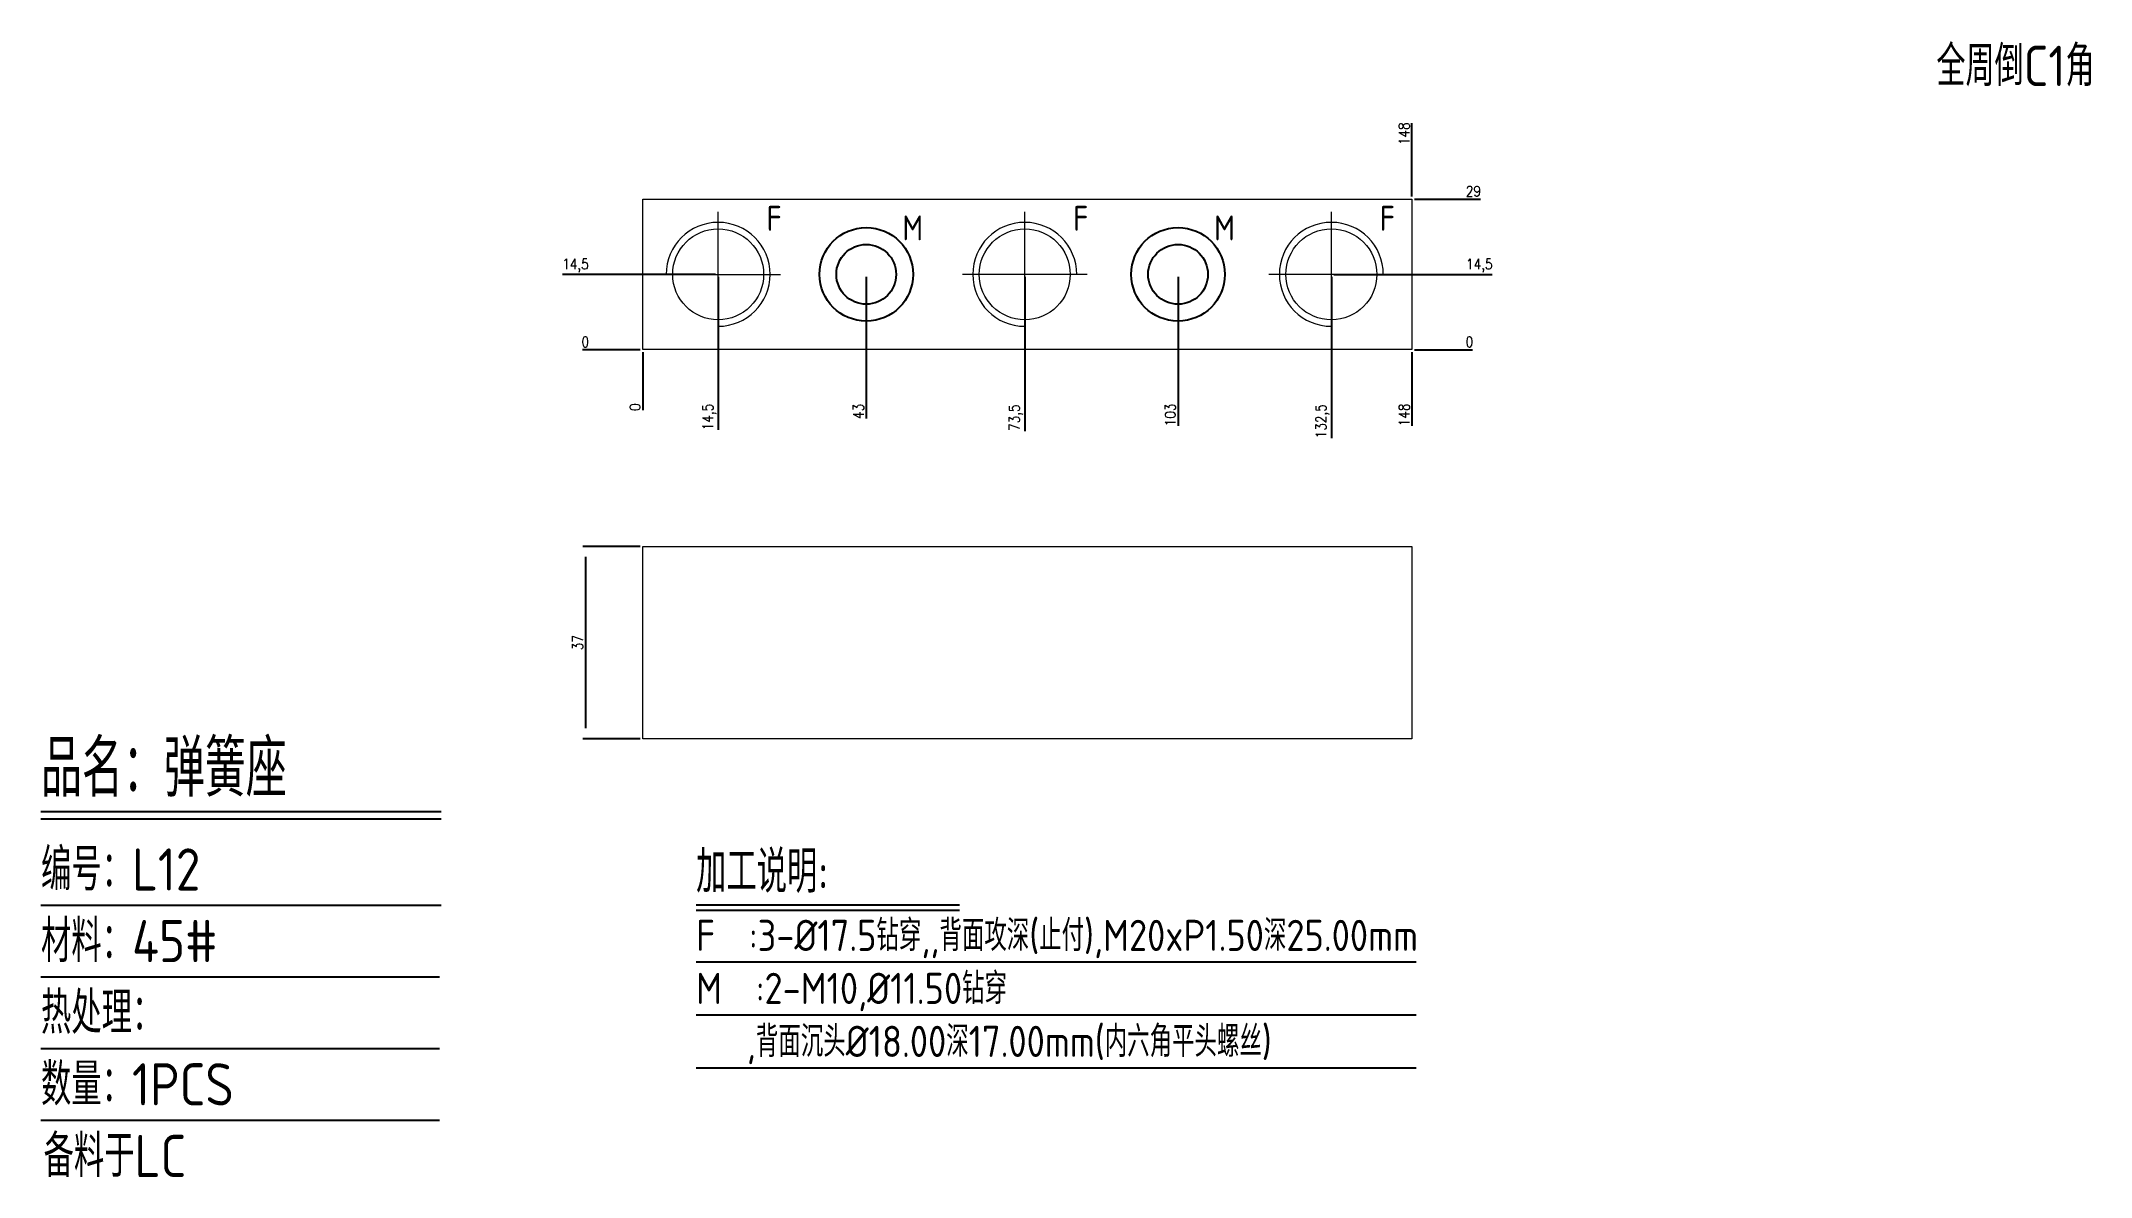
# Model space of a CAD drawing. Header units: millimetres. Extents: x 111183 to 111577, y -13625 to -13407.
import ezdxf
from ezdxf.enums import TextEntityAlignment as Align

# ---------------------------------------------------------------- set-up
doc = ezdxf.new("R2010")
doc.units = ezdxf.units.MM
for name, pattern in [('CENTER', [0]), ('DASHED', [0]), ('HIDDEN', [0])]:
    doc.linetypes.add(name, pattern=pattern)
for name, color, linetype in [('B2', 255, 'Continuous'), ('B2_O', 40, 'Continuous'), ('DIM', 4, 'Continuous'), ('TEXT', 4, 'Continuous')]:
    doc.layers.add(name, color=color, linetype=linetype)
doc.styles.add('gbenor', font='gbenor.shx', dxfattribs={"bigfont": 'gbcbig.shx'})
doc.styles.get("Standard").update_dxf_attribs({"font": 'txt.shx', "width": 0.85, "bigfont": 'ctxt.shx'})
doc.dimstyles.new('T-2-WX', dxfattribs={"dimtxt": 2, "dimasz": 2, "dimexe": 0.5, "dimexo": 0.5, "dimgap": 0.5, "dimtad": 1, "dimtxsty": 'Standard', "dimblk": 'OPEN30', "dimcen": 0, "dimazin": 3, "dimtfac": 1, "dimtmove": 0, "dimatfit": 3, "dimldrblk": 'OPEN30', "dimlwd": -1, "dimlwe": -1})

# ---------------------------------------------------------------- blocks, each defined once
blk = doc.blocks.new('*D7579')
at = {"layer": 'Defpoints', "color": 0}
for p in [(111298.44, -13503.97), (111287.4, -13540.97), (111298.44, -13540.97)]:
    blk.add_point(p, dxfattribs=at)
at = {"layer": 'DIM', "color": 0}
for p, q in [((111297.94, -13503.97), (111286.9, -13503.97)), ((111287.4, -13505.97), (111287.4, -13538.97)), ((111297.94, -13540.97), (111286.9, -13540.97))]:
    blk.add_line(p, q, dxfattribs=at)
at = {"layer": 'DIM', "color": 0, "insert": (111285.9, -13522.47), "char_height": 2, "attachment_point": 5, "rotation": 90}
blk.add_mtext('37', dxfattribs=at)
blk = doc.blocks.new('_Open30')
blk = doc.blocks.new('*D7580')
at = {"layer": 'Defpoints', "color": 0}
for p in [(111298.44, -13466.08), (111446.44, -13466.08), (111456.44, -13466.08)]:
    blk.add_point(p, dxfattribs=at)
at = {"layer": 'DIM', "color": 0}
blk.add_line((111446.94, -13466.08), (111458.07, -13466.08), dxfattribs=at)
at = {"layer": 'DIM', "color": 0, "insert": (111457.5, -13464.58), "char_height": 2, "attachment_point": 5}
blk.add_mtext('0', dxfattribs=at)
blk = doc.blocks.new('*D7581')
at = {"layer": 'Defpoints', "color": 0}
for p in [(111430.93, -13451.58), (111456.44, -13451.58), (111298.44, -13466.08)]:
    blk.add_point(p, dxfattribs=at)
at = {"layer": 'DIM', "color": 0}
blk.add_line((111431.43, -13451.58), (111461.87, -13451.58), dxfattribs=at)
at = {"layer": 'DIM', "color": 0, "insert": (111459.4, -13449.89), "char_height": 2, "attachment_point": 5}
blk.add_mtext('14,5', dxfattribs=at)
blk = doc.blocks.new('*D7582')
at = {"layer": 'Defpoints', "color": 0}
for p in [(111446.44, -13437.08), (111456.44, -13437.08), (111298.44, -13466.08)]:
    blk.add_point(p, dxfattribs=at)
at = {"layer": 'DIM', "color": 0}
blk.add_line((111446.94, -13437.08), (111459.61, -13437.08), dxfattribs=at)
at = {"layer": 'DIM', "color": 0, "insert": (111458.27, -13435.58), "char_height": 2, "attachment_point": 5}
blk.add_mtext('29', dxfattribs=at)
blk = doc.blocks.new('*D7583')
at = {"layer": 'Defpoints', "color": 0}
for p in [(111288.44, -13466.08), (111298.44, -13466.08), (111298.44, -13466.08)]:
    blk.add_point(p, dxfattribs=at)
at = {"layer": 'DIM', "color": 0}
blk.add_line((111297.94, -13466.08), (111286.8, -13466.08), dxfattribs=at)
at = {"layer": 'DIM', "color": 0, "insert": (111287.37, -13464.58), "char_height": 2, "attachment_point": 5}
blk.add_mtext('0', dxfattribs=at)
blk = doc.blocks.new('*D7584')
at = {"layer": 'Defpoints', "color": 0}
for p in [(111288.44, -13451.58), (111312.94, -13451.58), (111298.44, -13466.08)]:
    blk.add_point(p, dxfattribs=at)
at = {"layer": 'DIM', "color": 0}
blk.add_line((111312.44, -13451.58), (111283, -13451.58), dxfattribs=at)
at = {"layer": 'DIM', "color": 0, "insert": (111285.47, -13449.89), "char_height": 2, "attachment_point": 5}
blk.add_mtext('14,5', dxfattribs=at)
blk = doc.blocks.new('*D7585')
at = {"layer": 'Defpoints', "color": 0}
for p in [(111298.44, -13466.08), (111446.44, -13466.08), (111446.44, -13476.08)]:
    blk.add_point(p, dxfattribs=at)
at = {"layer": 'DIM', "color": 0}
blk.add_line((111446.44, -13466.58), (111446.44, -13480.71), dxfattribs=at)
at = {"layer": 'DIM', "color": 0, "insert": (111444.94, -13478.64), "char_height": 2, "attachment_point": 5, "rotation": 90}
blk.add_mtext('148', dxfattribs=at)
blk = doc.blocks.new('*D7586')
at = {"layer": 'Defpoints', "color": 0}
for p in [(111430.93, -13451.58), (111298.44, -13466.08), (111430.93, -13476.08)]:
    blk.add_point(p, dxfattribs=at)
at = {"layer": 'DIM', "color": 0}
for p, q in [((111430.93, -13452.08), (111430.93, -13468.08)), ((111430.93, -13468.08), (111430.93, -13472.08)), ((111430.93, -13472.08), (111430.93, -13483.14))]:
    blk.add_line(p, q, dxfattribs=at)
at = {"layer": 'DIM', "color": 0, "insert": (111429.24, -13479.86), "char_height": 2, "attachment_point": 5, "rotation": 90}
blk.add_mtext('132,5', dxfattribs=at)
blk = doc.blocks.new('*D7587')
at = {"layer": 'Defpoints', "color": 0}
for p in [(111401.44, -13451.58), (111298.44, -13466.08), (111401.44, -13476.08)]:
    blk.add_point(p, dxfattribs=at)
at = {"layer": 'DIM', "color": 0}
blk.add_line((111401.44, -13452.08), (111401.44, -13480.71), dxfattribs=at)
at = {"layer": 'DIM', "color": 0, "insert": (111399.94, -13478.64), "char_height": 2, "attachment_point": 5, "rotation": 90}
blk.add_mtext('103', dxfattribs=at)
blk = doc.blocks.new('*D7588')
at = {"layer": 'Defpoints', "color": 0}
for p in [(111371.94, -13451.58), (111298.44, -13466.08), (111371.94, -13476.08)]:
    blk.add_point(p, dxfattribs=at)
at = {"layer": 'DIM', "color": 0}
blk.add_line((111371.94, -13452.08), (111371.94, -13481.76), dxfattribs=at)
at = {"layer": 'DIM', "color": 0, "insert": (111370.24, -13479.17), "char_height": 2, "attachment_point": 5, "rotation": 90}
blk.add_mtext('73,5', dxfattribs=at)
blk = doc.blocks.new('*D7589')
at = {"layer": 'Defpoints', "color": 0}
for p in [(111341.44, -13451.58), (111298.44, -13466.08), (111341.44, -13476.08)]:
    blk.add_point(p, dxfattribs=at)
at = {"layer": 'DIM', "color": 0}
blk.add_line((111341.44, -13452.08), (111341.44, -13479.33), dxfattribs=at)
at = {"layer": 'DIM', "color": 0, "insert": (111339.94, -13477.96), "char_height": 2, "attachment_point": 5, "rotation": 90}
blk.add_mtext('43', dxfattribs=at)
blk = doc.blocks.new('*D7590')
at = {"layer": 'Defpoints', "color": 0}
for p in [(111312.94, -13451.58), (111298.44, -13466.08), (111312.94, -13476.08)]:
    blk.add_point(p, dxfattribs=at)
at = {"layer": 'DIM', "color": 0}
for p, q in [((111312.94, -13452.08), (111312.94, -13468.08)), ((111312.94, -13468.08), (111312.94, -13472.08)), ((111312.94, -13472.08), (111312.94, -13481.52))]:
    blk.add_line(p, q, dxfattribs=at)
at = {"layer": 'DIM', "color": 0, "insert": (111311.25, -13479.05), "char_height": 2, "attachment_point": 5, "rotation": 90}
blk.add_mtext('14,5', dxfattribs=at)
blk = doc.blocks.new('*D7591')
at = {"layer": 'Defpoints', "color": 0}
for p in [(111298.44, -13466.08), (111298.44, -13466.08), (111298.44, -13476.08)]:
    blk.add_point(p, dxfattribs=at)
at = {"layer": 'DIM', "color": 0}
blk.add_line((111298.44, -13466.58), (111298.44, -13477.71), dxfattribs=at)
at = {"layer": 'DIM', "color": 0, "insert": (111296.94, -13477.15), "char_height": 2, "attachment_point": 5, "rotation": 90}
blk.add_mtext('0', dxfattribs=at)
blk = doc.blocks.new('*D7592')
at = {"layer": 'Defpoints', "color": 0}
for p in [(111446.44, -13427.08), (111446.44, -13437.08), (111298.44, -13466.08)]:
    blk.add_point(p, dxfattribs=at)
at = {"layer": 'DIM', "color": 0}
blk.add_line((111446.44, -13436.58), (111446.44, -13422.45), dxfattribs=at)
at = {"layer": 'DIM', "color": 0, "insert": (111444.94, -13424.51), "char_height": 2, "attachment_point": 5, "rotation": 90}
blk.add_mtext('148', dxfattribs=at)

msp = doc.modelspace()

# ---------------------------------------------------------------- linework, layer by layer
at = {"layer": 'B2', "linetype": 'Continuous', "lineweight": 15}
for points in [[(111298.435, -13466.079), (111298.435, -13437.079), (111446.435, -13437.079), (111446.435, -13466.079)], [(111298.435, -13503.973), (111446.435, -13503.973), (111446.435, -13540.973), (111298.435, -13540.973)]]:
    msp.add_lwpolyline(points, close=True, dxfattribs=at)
at = {"layer": 'B2_O', "color": 4, "linetype": 'CENTER', "lineweight": 15}
for p, q in [((111312.936, -13463.579), (111312.936, -13439.579)), ((111371.935, -13463.579), (111371.935, -13439.579)), ((111430.934, -13463.579), (111430.934, -13439.579)), ((111300.936, -13451.579), (111324.936, -13451.579)), ((111383.935, -13451.579), (111359.935, -13451.579)), ((111442.934, -13451.579), (111418.934, -13451.579))]:
    msp.add_line(p, q, dxfattribs=at)
at = {"layer": 'B2_O', "color": 4, "linetype": 'DASHED', "lineweight": 15}
for centre in [(111312.936, -13451.579), (111371.935, -13451.579), (111430.934, -13451.579)]:
    msp.add_circle(centre, 8.75, dxfattribs=at)
at = {"layer": 'B2_O', "linetype": 'HIDDEN', "ltscale": 3}
for centre in [(111341.435, -13451.579), (111401.435, -13451.579)]:
    msp.add_circle(centre, 9, dxfattribs=at)
at = {"layer": 'B2_O', "linetype": 'Continuous', "ltscale": 3}
for centre in [(111341.435, -13451.579), (111401.435, -13451.579)]:
    msp.add_circle(centre, 5.75, dxfattribs=at)
at = {"layer": 'B2_O', "color": 4, "linetype": 'DASHED', "lineweight": 15}
for centre, start, end in [((111312.936, -13451.579), 270, 180), ((111371.935, -13451.579), 0, 270), ((111430.934, -13451.579), 0, 270)]:
    msp.add_arc(centre, 10, start, end, dxfattribs=at)
at = {"layer": 'DIM', "color": 4, "linetype": 'Continuous', "lineweight": 25}
for p, q in [((111182.628, -13554.989), (111259.632, -13554.989)), ((111182.628, -13556.408), (111259.632, -13556.408)), ((111182.628, -13573.033), (111259.632, -13573.033)), ((111182.628, -13586.819), (111259.298, -13586.819)), ((111182.628, -13600.605), (111259.298, -13600.605)), ((111182.628, -13614.391), (111259.298, -13614.391))]:
    msp.add_line(p, q, dxfattribs=at)
at = {"layer": 'TEXT', "color": 3}
for p, q in [((111308.689, -13572.919), (111359.378, -13572.919)), ((111308.689, -13573.969), (111359.378, -13573.969)), ((111308.689, -13583.929), (111447.246, -13583.929)), ((111308.689, -13594.129), (111447.246, -13594.129)), ((111308.689, -13604.329), (111447.246, -13604.329))]:
    msp.add_line(p, q, dxfattribs=at)

# ---------------------------------------------------------------- texts
at = {"layer": 'DIM', "color": 3, "linetype": 'Continuous', "lineweight": 25, "style": 'gbenor'}
for s, height, p in [('品名：弹簧座', 10.9479, (111182.628, -13552.151)), ('编号：L12', 8.1095, (111182.628, -13570.194)), ('材料：45#', 8.1095, (111182.628, -13583.981)), ('热处理：', 8.1095, (111182.628, -13597.767)), ('数量：1PCS', 8.1095, (111182.628, -13611.553)), ('备料于LC', 8.1095, (111183.122, -13625.339))]:
    msp.add_text(s, height=height, dxfattribs=at).set_placement(p)
at = {"layer": 'TEXT', "color": 4, "lineweight": 18, "style": 'gbenor'}
msp.add_text('全周倒C1角', height=7.7718, dxfattribs=at).set_placement((111547.362, -13415.343))
at = {"layer": 'TEXT', "color": 4, "style": 'gbenor'}
for s, p in [('F', (111323.713, -13440.803)), ('F', (111382.712, -13440.803)), ('F', (111441.71, -13440.803)), ('M', (111350.373, -13442.641)), ('M', (111410.373, -13442.641))]:
    msp.add_text(s, height=4.8, dxfattribs=at).set_placement(p, align=Align.MIDDLE_CENTER)
for s, height, p in [('加工说明:', 8.1, (111308.689, -13570.609)), ('F  :3-%%c17.5钻穿,,背面攻深(止付),M20xP1.50深25.00mm', 6, (111308.689, -13581.829)), ('M  :2-M10,%%c11.50钻穿', 6, (111308.689, -13592.029)), ('   ,背面沉头%%C18.00深17.00mm(内六角平头螺丝)', 6, (111308.689, -13602.229))]:
    msp.add_text(s, height=height, dxfattribs=at).set_placement(p)

# ---------------------------------------------------------------- dimensions: what is measured, and where the dimension line sits
at = {"layer": 'DIM', "color": 4}
for feature_location, offset, dtype, origin, picture, middle in [((111446.435, -13437.079), (0, 10), 1, (111298.435, -13466.079), '*D7592', (111444.935, -13424.515)), ((111446.435, -13437.079), (10, 0), 0, (111298.435, -13466.079), '*D7582', (111458.271, -13435.579)), ((111312.936, -13451.579), (-24.501, 0), 0, (111298.435, -13466.079), '*D7584', (111285.466, -13449.889)), ((111430.934, -13451.579), (25.501, 0), 0, (111298.435, -13466.079), '*D7581', (111459.404, -13449.889)), ((111430.934, -13451.579), (0, -24.5), 1, (111298.435, -13466.079), '*D7586', (111429.244, -13479.858)), ((111401.435, -13451.579), (0, -24.5), 1, (111298.435, -13466.079), '*D7587', (111399.935, -13478.644)), ((111371.935, -13451.579), (0, -24.5), 1, (111298.435, -13466.079), '*D7588', (111370.245, -13479.17)), ((111341.435, -13451.579), (0, -24.5), 1, (111298.435, -13466.079), '*D7589', (111339.935, -13477.955)), ((111312.936, -13451.579), (0, -24.5), 1, (111298.435, -13466.079), '*D7590', (111311.246, -13479.048)), ((111298.435195716, -13466.079224096), (-10, 0), 0, (111298.435195716, -13466.079224096), '*D7583', (111287.368529049, -13464.579224096)), ((111446.435195716, -13466.079224096), (10, 0), 0, (111298.435195716, -13466.079224096), '*D7580', (111457.501862383, -13464.579224096)), ((111298.435195716, -13466.079224096), (0, -10), 1, (111298.435195716, -13466.079224096), '*D7591', (111296.935195716, -13477.145890763)), ((111446.435, -13466.079), (0, -10), 1, (111298.435, -13466.079), '*D7585', (111444.935, -13478.644))]:
    dim = msp.add_ordinate_dim(feature_location=feature_location, offset=offset, dtype=dtype, origin=origin, dimstyle='T-2-WX', dxfattribs=at)
    dim.commit()
    dim.dimension.update_dxf_attribs({"geometry": picture, "text_midpoint": middle})
dim = msp.add_linear_dim(base=(111287.402, -13540.973), p1=(111298.435, -13503.973), p2=(111298.435, -13540.973), angle=90, dimstyle='T-2-WX', dxfattribs=at)
dim.commit()
dim.dimension.update_dxf_attribs({"geometry": '*D7579', "text_midpoint": (111287.402, -13522.473), "dimtype": 160})

doc.saveas('drawing.dxf')
